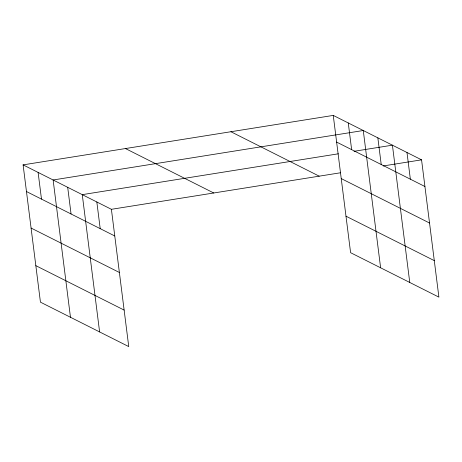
<?xml version="1.0" encoding="UTF-8"?>
<svg xmlns="http://www.w3.org/2000/svg" width="462" height="462" viewBox="0 0 462 462"><rect width="100%" height="100%" fill="white"/><g stroke="black" fill="none" stroke-linecap="round" stroke-linejoin="round"><path stroke-width="0.69" d="M23.1 164.87L111.4 209.309L128.748 346.592L40.442 302.16L23.1 164.87L333.252 115.408L421.558 159.84L438.9 297.13L350.6 252.691L333.252 115.408M338.398 153.794L82.265 194.641L99.607 331.93M354.036 151.299L392.417 145.178L409.759 282.467M111.4 209.309L340.529 172.765M383.177 165.962L421.558 159.84M336.625 142.082L424.924 186.515M341.233 178.586L429.539 223.019M230.902 131.734L319.207 176.166M345.986 216.193L434.292 260.626M125.45 148.55L213.756 192.983M26.467 191.545L114.772 235.978M31.081 228.049L119.381 272.482M35.834 265.656L124.134 310.089M406.987 152.512L410.354 179.187M377.847 137.849L381.219 164.518M380.619 267.798L363.276 130.515L53.124 179.978L70.467 317.267M348.267 122.961L351.634 149.636M96.829 201.975L100.202 228.65M67.695 187.312L71.061 213.987M38.109 172.424L41.482 199.099"/></g></svg>
